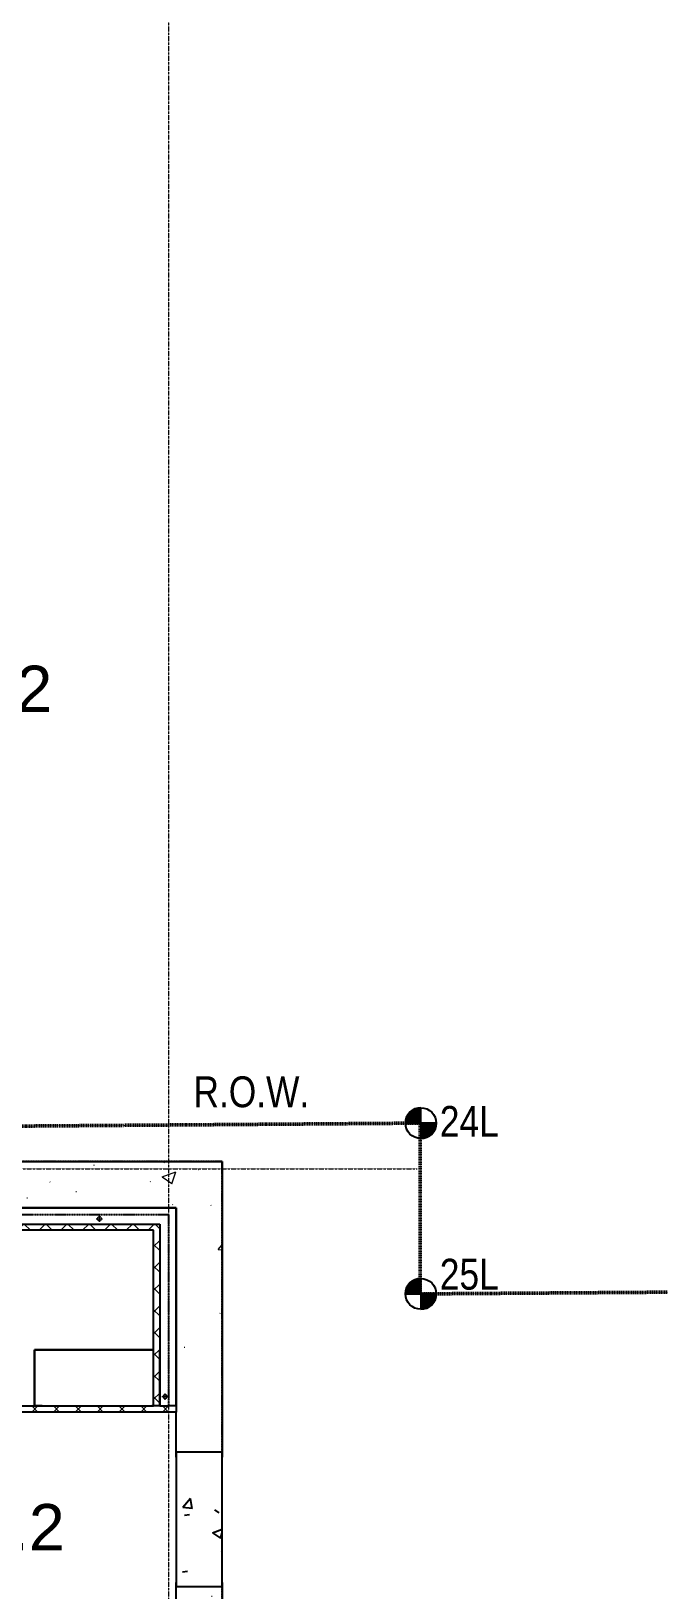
# Model space of a CAD drawing. Header units: millimetres. Extents: x 813027 to 1148939, y -931049 to -10.
# Drawn here: x 1066902 to 1087552, y -119003 to -68438 of the extents above; entities that cross this region are included whole.
import ezdxf

# ---------------------------------------------------------------- set-up
doc = ezdxf.new("R2010")
doc.units = ezdxf.units.MM
for name, pattern in [('DPA_Boundary 100', [7.5, 0, -1.5, 3, -1.5, 0, -1.5]), ('DPA_Grid _ Level 500', [5.5, 2.75, -0.75, 1.25, -0.75]), ('DPA_Hidden 100', [6, 4, -2])]:
    doc.linetypes.add(name, pattern=pattern)
for name, color, linetype, lineweight in [('A-ANNO-NOTE', 3, 'Continuous', 25), ('A-DETL', 1, 'Continuous', 25), ('A-DETL-GENF', 2, 'Continuous', 9), ('A-FLOR-E', 2, 'Continuous', 9), ('A-ROOM-IDEN', 3, 'Continuous', 25), ('A-WALL', 5, 'Continuous', 9), ('A-WALL-PATT', 1, 'Continuous', 25), ('G-ANNO-TEXT', 3, 'Continuous', 9), ('I-WALL', 5, 'Continuous', 25), ('P-PIPE', 2, 'Continuous', 9), ('P-PIPE-CNTR', 2, 'Continuous', 9), ('S-GRID', 251, 'Continuous', 9), ('WALL-A', 3, 'Continuous', 25), ('WALL-E', 2, 'Continuous', 25)]:
    doc.layers.add(name, color=color, linetype=linetype, lineweight=lineweight)
doc.styles.add('Arial Narrow_1', font='ARIALN.TTF', dxfattribs={"height": 1000})
doc.styles.add('Arial_1', font='arial.ttf', dxfattribs={"height": 1500})
pattern_1 = [(50, (-6.3, 1.8), (4554.602, -398.476), [476.25, -5238.75]), (355, (-6.3, 2), (-881.071, 4776.42), [381, -4191]), (100.451, (373, -31.4), (3673.565, 4377.916), [404.75, -4452.252]), (46.184, (-6.3, 1272), (6776.978, -1051.07), [714.375, -7858.125]), (96.636, (558.4, 1184), (5935.065, 6185.69), [607.126, -6678.38]), (351.184, (-6, 1272), (5935.12, 6185.636), [571.5, -6286.5]), (21, (628.7, 954.3), (3790.359, -2556.63), [476.25, -5238.75]), (326, (628.7, 954.3), (1545.052, 4604.703), [381, -4191]), (71.451, (944.5, 741.2), (5335.428, 2048.032), [404.75, -4452.252]), (37.5, (-6.3, 1.8), (77.215, 2113.876), [16.764, -4123.436, 16.764, -4237.736, -4206.875]), (37.5, (-6.3, 1.8), (77.215, 2113.876), [-8394.7, 16.764, -4190.111]), (7.5, (-6.3, 1.8), (1670.4916, 2504.5144), [16.764, -2408.936, 16.764, -4028.186, -1603.375]), (7.5, (-6.3, 1.8), (1670.4916, 2504.5144), [-6470.65, 16.764, -1586.611]), (327.5, (-1422.4, 1.8), (3389.7725, -143.2234), [16.764, -1570.736, 16.764, -4936.236, -6572.25]), (327.5, (-1422.4, 1.8), (3389.7725, -143.2234), [-6540.5, 16.764, -6555.486]), (317.5, (-2057.4, 1.8), (3703.232, 635.667), [16.764, -2046.986, 16.764, -3272.536, -4667.25]), (317.5, (-2057.4, 1.8), (3703.232, 635.667), [-5353.05, 16.764, -4650.486])]
pattern_2 = [(45, (-6.33, 1.8), (-353.5534, 353.5534), []), (135, (-6.33, 1.8), (-353.5534, -353.5534), [])]

# ---------------------------------------------------------------- blocks, each defined once
blk = doc.blocks.new('DPA-AR_GM_ROW_Node - Micro-12676128-4160 - LOWER PLATFORM LEVEL - REFLECTED CEILING GENERAL PLAN')
at = {"layer": 'A-ANNO-NOTE', "lineweight": 9}
h = blk.add_hatch(color=256, dxfattribs=at)
edge = h.paths.add_edge_path()
edge.add_line((-1, 0), (0, 0))
edge.add_line((0, 0), (0, -1))
edge.add_arc((0, 0), 1, 180, 270, ccw=False)
h = blk.add_hatch(color=256, dxfattribs=at)
edge = h.paths.add_edge_path()
edge.add_line((1, 0), (0, 0))
edge.add_line((0, 0), (0, 1))
edge.add_arc((0, 0), 1, 0, 90, ccw=False)
at = {"layer": 'A-ANNO-NOTE'}
for p, q in [((0, 0), (-1, 0)), ((0, 1), (0, 0)), ((0, -1), (0, 0)), ((0, 0), (1, 0))]:
    blk.add_line(p, q, dxfattribs=at)
blk.add_circle((0, 0), 1, dxfattribs=at)
for start, end in [(360, 90), (180, 270)]:
    blk.add_arc((0, 0), 1, start, end, dxfattribs=at)

msp = doc.modelspace()

# ---------------------------------------------------------------- hatches: boundary and pattern name
at = {"layer": 'A-DETL-GENF', "lineweight": 25}
h = msp.add_hatch(dxfattribs=at)
h.set_pattern_fill('FP_166', color=55, style=0, pattern_type=2)
h.set_pattern_definition([(50, (-6.3, 1.8), (3643.682, -318.781), [381, -4191]), (355, (-6.3, 1.8), (-704.856, 3821.136), [304.8, -3352.8]), (100.451, (297.3, -24.8), (2938.852, 3502.332), [323.8, -3561.801]), (46.184, (-6.3, 1018), (5421.582, -840.855), [571.5, -6286.5]), (96.636, (445.5, 947.7), (4748.051, 4948.551), [485.7, -5342.702]), (351.184, (-6.3, 1018), (4748.1, 4948.506), [457.2, -5029.2]), (21, (501.7, 763.8), (3032.288, -2045.3045), [381, -4191]), (326, (501.7, 763.8), (1236.042, 3683.762), [304.8, -3352.8]), (71.451, (754.4, 593.3), (4268.343, 1638.425), [323.8, -3561.801]), (37.5, (-6.3, 1.8), (61.772, 1691.1008), [167.64, -3144.52, 167.64, -3235.96, -3365.5]), (37.5, (-6.3, 1.8), (61.772, 1691.1008), [-6715.76, 167.64, -3197.86]), (7.5, (-6.3, 1.8), (1336.3933, 2003.6115), [167.64, -1772.92, 167.64, -3068.32, -1282.7]), (7.5, (-6.3, 1.8), (1336.3933, 2003.6115), [-5176.52, 167.64, -1115.06]), (327.5, (-1139.2, 1.8), (2711.8178, -114.5786), [167.64, -1102.36, 167.64, -3794.76, -5257.8]), (327.5, (-1139.2, 1.8), (2711.8178, -114.5786), [-5232.4, 167.64, -5090.16]), (317.5, (-1647.2, 1.8), (2962.5856, 508.5334), [167.64, -1483.36, 167.64, -2463.8, -3733.8]), (317.5, (-1647.2, 1.8), (2962.5856, 508.5334), [-4282.44, 167.64, -3566.16])])
h.paths.add_polyline_path([(1073100, -118899.3), (1073100, -114535), (1071600, -114535), (1071600, -118899.3)])
at = {"layer": 'A-WALL-PATT', "lineweight": 9}
h = msp.add_hatch(dxfattribs=at)
h.set_pattern_fill('FP_1', color=256, style=0, pattern_type=2)
h.set_pattern_definition(pattern_1)
h.paths.add_polyline_path([(1061815.2, -106610), (1071600, -106610), (1071600, -105110), (1056910, -105110), (1056910, -106610), (1057525.7, -106610)])
h = msp.add_hatch(dxfattribs=at)
h.set_pattern_fill('FP_1', color=256, style=0, pattern_type=2)
h.set_pattern_definition(pattern_1)
h.paths.add_polyline_path([(1061815.2, -106610), (1071600, -106610), (1071600, -105110), (1056910, -105110), (1056910, -106610), (1057525.7, -106610)])
h = msp.add_hatch(dxfattribs=at)
h.set_pattern_fill('FP_1', color=256, style=0, pattern_type=2)
h.set_pattern_definition(pattern_1)
h.paths.add_polyline_path([(1073100, -125293.3), (1073100, -118899.3), (1071600, -118899.3), (1071600, -125293.3)])
h.paths.add_polyline_path([(1072939.4, -114535), (1073100, -114535), (1073100, -105110), (1071600, -105110), (1071600, -114535), (1072928.5, -114535)])
h = msp.add_hatch(dxfattribs=at)
h.set_pattern_fill('FP_1', color=256, style=0, pattern_type=2)
h.set_pattern_definition(pattern_1)
h.paths.add_polyline_path([(1073100, -125293.3), (1073100, -118899.3), (1071600, -118899.3), (1071600, -125293.3)])
h.paths.add_polyline_path([(1072939.4, -114535), (1073100, -114535), (1073100, -105110), (1071600, -105110), (1071600, -114535), (1072928.5, -114535)])
h = msp.add_hatch(dxfattribs=at)
h.set_pattern_fill('FP_2', color=256, style=0, pattern_type=2)
h.set_pattern_definition(pattern_2)
h.paths.add_polyline_path([(1071070, -107340), (1071070, -107140), (1061313, -107140), (1061313, -107340), (1070870, -107340)])
h = msp.add_hatch(dxfattribs=at)
h.set_pattern_fill('FP_2', color=256, style=0, pattern_type=2)
h.set_pattern_definition(pattern_2)
h.paths.add_polyline_path([(1071070, -113035), (1071070, -107340), (1070870, -107340), (1070870, -113035)])
h = msp.add_hatch(dxfattribs=at)
h.set_pattern_fill('FP_2', color=256, style=0, pattern_type=2)
h.set_pattern_definition(pattern_2)
h.paths.add_polyline_path([(1060385, -113235), (1071600, -113235), (1071600, -113035), (1060385, -113035), (1060385, -113135)])
h.paths.add_polyline_path([(1056910, -113235), (1057235, -113235), (1057235, -113035), (1056910, -113035), (1056910, -113135)])

# ---------------------------------------------------------------- linework, layer by layer
at = {"layer": 'A-DETL', "linetype": 'DPA_Boundary 100', "lineweight": 50}
for p, q in [((1079518.9, -103862.2), (1063110.2, -103984.4)), ((1079521.6, -109401.7), (1079518.9, -103862.2)), ((1079518.9, -109401.7), (1087551.8, -109346.6))]:
    msp.add_line(p, q, dxfattribs=at)
at = {"layer": 'A-DETL', "linetype": 'DPA_Hidden 100'}
for p, q in [((1073100, -105110), (1058410, -105110)), ((1073100, -125293.3), (1073100, -105110)), ((1071370, -106840), (1056910, -106840)), ((1071370, -113035), (1071370, -106840))]:
    msp.add_line(p, q, dxfattribs=at)
at = {"layer": 'A-DETL'}
for p, q in [((1073100, -114535), (1071600, -114535)), ((1071600, -114535), (1071600, -118899.3)), ((1073100, -118899.3), (1073100, -114535)), ((1071600, -118899.3), (1073100, -118899.3))]:
    msp.add_line(p, q, dxfattribs=at)
at = {"layer": 'A-FLOR-E'}
for p, q in [((1067005, -111215), (1070870, -111215)), ((1067005, -113035), (1067005, -111215)), ((1067005, -111215), (1067005, -113035)), ((1070870, -111215), (1067005, -111215)), ((1071070, -111215), (1071070, -113035)), ((1071070, -113035), (1071070, -111215)), ((1071070, -113035), (1067005, -113035)), ((1067005, -113035), (1071070, -113035))]:
    msp.add_line(p, q, dxfattribs=at)
at = {"layer": 'A-WALL', "lineweight": 25}
for p, q in [((1071600, -113035), (1071600, -106840)), ((1071600, -106840), (1071600, -113035)), ((1071600, -113035), (1071370, -113035)), ((1071600, -113035), (1071600, -113135)), ((1071600, -113135), (1071600, -113235))]:
    msp.add_line(p, q, dxfattribs=at)
at = {"layer": 'I-WALL'}
for p, q in [((1056910, -106610), (1071600, -106610)), ((1071600, -106610), (1071600, -106840))]:
    msp.add_line(p, q, dxfattribs=at)
at = {"layer": 'P-PIPE'}
for centre, radius, start, end in [((1069114.1, -106964.7), 67.1, 106.95748, 196.95748), ((1069114.1, -106964.7), 67.1, 196.95748, 286.95748), ((1069114.1, -106964.7), 67.2, 16.95748, 106.95748), ((1069114.1, -106964.7), 67.2, 286.95748, 16.95748), ((1071244.8, -112734.2), 67.1, 106.95748, 196.95748), ((1071244.8, -112734.2), 67.2, 196.95748, 286.95748), ((1071244.8, -112734.2), 67.2, 16.95748, 106.95748), ((1071244.8, -112734.2), 67.1, 286.95748, 16.95748)]:
    msp.add_arc(centre, radius, start, end, dxfattribs=at)
at = {"layer": 'P-PIPE-CNTR'}
for p, q in [((1069014.1, -106964.7), (1069214.1, -106964.7)), ((1069114.1, -107064.7), (1069114.1, -106864.7)), ((1071144.8, -112734.2), (1071344.8, -112734.2)), ((1071244.8, -112834.2), (1071244.8, -112634.2))]:
    msp.add_line(p, q, dxfattribs=at)
at = {"layer": 'S-GRID', "linetype": 'DPA_Grid _ Level 500'}
for p, q in [((1071370, -191381.7), (1071370, -15135.4)), ((847220.5, -105340), (1079421.7, -105340))]:
    msp.add_line(p, q, dxfattribs=at)
at = {"layer": 'WALL-A'}
for p, q in [((1058410, -105110), (1071600, -105110)), ((1071600, -105110), (1073100, -105110)), ((1073100, -105110), (1073100, -114702.9)), ((1071600, -106610), (1056910, -106610)), ((1071600, -106840), (1071600, -106610)), ((1061313, -107140), (1071070, -107140)), ((1071070, -107140), (1071070, -107340)), ((1070870, -107340), (1061313, -107340)), ((1070870, -113035), (1070870, -107340)), ((1071070, -107340), (1071070, -113035)), ((1060385, -113035), (1070870, -113035)), ((1071600, -113235), (1060385, -113235)), ((1071070, -113035), (1071370, -113035)), ((1071600, -114702.9), (1071600, -113235)), ((1071600, -123005), (1071600, -118763.6)), ((1073100, -118763.6), (1073100, -125293.3))]:
    msp.add_line(p, q, dxfattribs=at)
at = {"layer": 'WALL-E'}
for p, q in [((1067005, -113035), (1067005, -111215)), ((1067005, -111215), (1067005, -113035)), ((1067005, -111215), (1067255, -111215)), ((1067255, -111215), (1067005, -111215)), ((1067255, -111215), (1070820, -111215)), ((1070820, -111215), (1067255, -111215)), ((1070820, -111215), (1070870, -111215)), ((1070870, -111215), (1070820, -111215)), ((1071070, -113035), (1071070, -111215)), ((1071070, -111215), (1071070, -113035)), ((1067255, -113035), (1067005, -113035)), ((1071070, -113035), (1070820, -113035)), ((1071600, -114702.9), (1071600, -118763.6)), ((1073100, -118763.6), (1073100, -114702.9))]:
    msp.add_line(p, q, dxfattribs=at)

# ---------------------------------------------------------------- block references
at = {"layer": 'A-ANNO-NOTE', "xscale": 500, "yscale": 500, "zscale": 500, "rotation": 90.00000000000034}
for p in [(1079540.6, -103862.1), (1079540.6, -109401.6)]:
    msp.add_blockref('DPA-AR_GM_ROW_Node - Micro-12676128-4160 - LOWER PLATFORM LEVEL - REFLECTED CEILING GENERAL PLAN', p, dxfattribs=at)

# ---------------------------------------------------------------- texts
at = {"layer": 'A-ROOM-IDEN', "lineweight": 9, "char_height": 1500, "attachment_point": 1, "style": 'Arial_1'}
for s, insert, width in [('E19.2', (1062113, -89021.4), 6774.259), ('E4.2/E19.2', (1057624.1, -116218.3), 12827)]:
    msp.add_mtext(s, dxfattribs=dict(at, insert=insert, width=width))
at = {"layer": 'G-ANNO-TEXT', "color": 7, "char_height": 1000, "attachment_point": 1, "style": 'Arial Narrow_1'}
for s, insert, width in [('R.O.W.', (1072166.2, -102345.5), 4609.703), ('24L', (1080155.9, -103306.4), 2405.062), ('25L', (1080155.9, -108263.4), 2405.062)]:
    msp.add_mtext(s, dxfattribs=dict(at, insert=insert, width=width))

doc.saveas('drawing.dxf')
